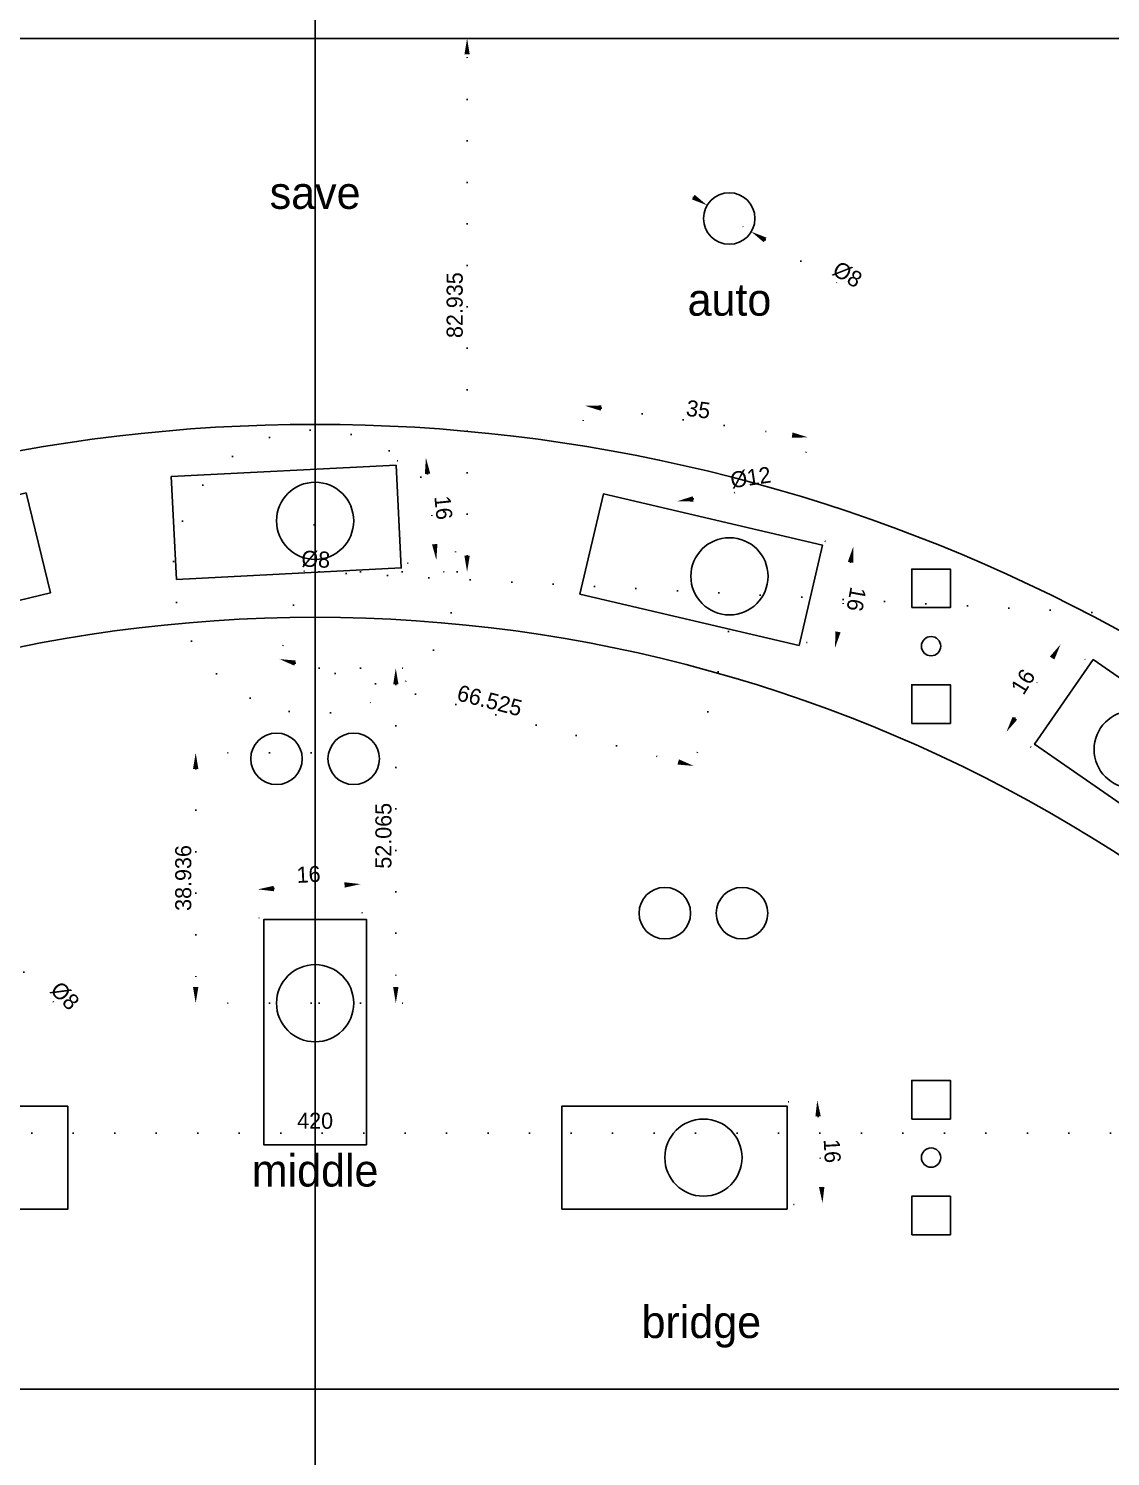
# Model space of a CAD drawing. Header units: millimetres. Extents: x -118 to 1034, y -2217 to 612.
# Drawn here: x 601 to 769.2, y -50.1 to 171.9 of the extents above; entities that cross this region are included whole.
import ezdxf
from ezdxf.enums import TextEntityAlignment as Align

# ---------------------------------------------------------------- set-up
doc = ezdxf.new("R2010")
doc.units = ezdxf.units.MM
doc.linetypes.add('DOTTED', pattern=[6.35, 0, -6.35])
doc.layers.add('Dimensions', color=1, linetype='DOTTED')
doc.layers.add('text', color=5, linetype='Continuous')
doc.layers.add('Holes', color=1, linetype='Continuous', plot=False)
doc.styles.get("Standard").update_dxf_attribs({"font": 'FreeSans.ttf'})
doc.dimstyles.new('ISO-25', dxfattribs={"dimtxt": 2.5, "dimasz": 2.5, "dimexe": 1.25, "dimexo": 0.625, "dimtad": 1, "dimdec": 3, "dimdsep": 46, "dimtxsty": 'Standard', "dimcen": 2.5, "dimadec": 0, "dimazin": 0, "dimtfac": 1, "dimtmove": 0, "dimatfit": 3, "dimfxl": 1, "dimarcsym": 0})

# ---------------------------------------------------------------- blocks, each defined once
blk = doc.blocks.new('*D33')
at = {"layer": 'Defpoints', "color": 0}
for p in [(167.12, -55.48), (194.71, -77.22), (192.68, -79.39)]:
    blk.add_point(p, dxfattribs=at)
at = {"layer": 'Dimensions', "color": 0, "lineweight": -2}
for p, q in [((167.54, -55.03), (170, -52.4)), ((170.97, -55.02), (192.88, -75.52)), ((193.1, -78.94), (195.56, -76.31))]:
    blk.add_line(p, q, dxfattribs=at)
at = {"layer": 'Dimensions', "color": 0}
for points in [[(171.26, -54.72), (170.69, -55.33), (169.15, -53.32)], [(192.6, -75.82), (193.17, -75.21), (194.71, -77.22)]]:
    blk.add_solid(points, dxfattribs=at)
at = {"layer": 'Dimensions', "color": 0, "insert": (183.23, -63.87), "char_height": 2.5, "attachment_point": 5, "rotation": 316.9131}
blk.add_mtext('35', dxfattribs=at)
blk = doc.blocks.new('*D34')
at = {"layer": 'Defpoints', "color": 0}
for p in [(12.58, 8.65), (13.39, -7.33), (18.52, -7.07)]:
    blk.add_point(p, dxfattribs=at)
at = {"layer": 'Dimensions', "color": 0, "lineweight": -2}
for p, q in [((13.2, 8.68), (18.95, 8.97)), ((17.83, 6.41), (18.39, -4.57)), ((14.01, -7.3), (19.76, -7.01))]:
    blk.add_line(p, q, dxfattribs=at)
at = {"layer": 'Dimensions', "color": 0}
for points in [[(18.25, 6.43), (17.41, 6.39), (17.7, 8.91)], [(17.97, -4.59), (18.81, -4.55), (18.52, -7.07)]]:
    blk.add_solid(points, dxfattribs=at)
at = {"layer": 'Dimensions', "color": 0, "insert": (20.02, 1.02), "char_height": 2.5, "attachment_point": 5, "rotation": 272.9103}
blk.add_mtext('16', dxfattribs=at)
blk = doc.blocks.new('*D35')
at = {"layer": 'Defpoints', "color": 0}
for p in [(172.35, -73.69), (183.09, -79.03)]:
    blk.add_point(p, dxfattribs=at)
at = {"layer": 'Dimensions', "color": 0, "lineweight": -2}
blk.add_line((174.58, -74.8), (186.06, -80.5), dxfattribs=at)
at = {"layer": 'Dimensions', "color": 0}
blk.add_solid([(174.77, -74.42), (174.4, -75.17), (172.35, -73.69)], dxfattribs=at)
at = {"layer": 'Dimensions', "color": 0, "insert": (183.81, -77.23), "char_height": 2.5, "attachment_point": 5, "rotation": 333.5748}
blk.add_mtext('%%c12', dxfattribs=at)
blk = doc.blocks.new('*D109')
at = {"layer": 'Defpoints', "color": 0}
for p in [(645.51, 95.36), (709.93, 78.75), (704.38, 57.25)]:
    blk.add_point(p, dxfattribs=at)
at = {"layer": 'Dimensions', "color": 0, "lineweight": -2}
for p, q in [((645.35, 94.75), (639.65, 72.65)), ((709.77, 78.14), (704.07, 56.04)), ((642.39, 73.24), (701.96, 57.88))]:
    blk.add_line(p, q, dxfattribs=at)
at = {"layer": 'Dimensions', "color": 0}
for points in [[(642.49, 73.64), (642.28, 72.84), (639.96, 73.86)], [(701.86, 57.47), (702.07, 58.28), (704.38, 57.25)]]:
    blk.add_solid(points, dxfattribs=at)
at = {"layer": 'Dimensions', "color": 0, "insert": (672.65, 67.41), "char_height": 2.5, "attachment_point": 5, "rotation": 345.5419}
blk.add_mtext('66.525', dxfattribs=at)
blk = doc.blocks.new('*D110')
at = {"layer": 'Defpoints', "color": 0}
for p in [(645.51, 72.43), (645.51, 20.36), (658.05, 20.36)]:
    blk.add_point(p, dxfattribs=at)
at = {"layer": 'Dimensions', "color": 0, "lineweight": -2}
for p, q in [((646.13, 72.43), (659.3, 72.43)), ((658.05, 69.93), (658.05, 22.86)), ((646.13, 20.36), (659.3, 20.36))]:
    blk.add_line(p, q, dxfattribs=at)
at = {"layer": 'Dimensions', "color": 0}
for points in [[(658.47, 69.93), (657.64, 69.93), (658.05, 72.43)], [(657.64, 22.86), (658.47, 22.86), (658.05, 20.36)]]:
    blk.add_solid(points, dxfattribs=at)
at = {"layer": 'Dimensions', "color": 0, "insert": (656.14, 46.39), "char_height": 2.5, "attachment_point": 5, "rotation": 90}
blk.add_mtext('52.065', dxfattribs=at)
blk = doc.blocks.new('*D113')
at = {"layer": 'Defpoints', "color": 0}
for p in [(645.51, 59.3), (626.94, 20.36), (645.51, 20.36)]:
    blk.add_point(p, dxfattribs=at)
at = {"layer": 'Dimensions', "color": 0, "lineweight": -2}
for p, q in [((644.88, 59.3), (625.69, 59.3)), ((626.94, 56.8), (626.94, 22.86)), ((644.88, 20.36), (625.69, 20.36))]:
    blk.add_line(p, q, dxfattribs=at)
at = {"layer": 'Dimensions', "color": 0}
for points in [[(627.35, 56.8), (626.52, 56.8), (626.94, 59.3)], [(626.52, 22.86), (627.35, 22.86), (626.94, 20.36)]]:
    blk.add_solid(points, dxfattribs=at)
at = {"layer": 'Dimensions', "color": 0, "insert": (625.02, 39.83), "char_height": 2.5, "attachment_point": 5, "rotation": 90}
blk.add_mtext('38.936', dxfattribs=at)
blk = doc.blocks.new('*D114')
at = {"layer": 'Defpoints', "color": 0}
for p in [(645.51, 170.36), (669.14, 170.36), (645.51, 87.43)]:
    blk.add_point(p, dxfattribs=at)
at = {"layer": 'Dimensions', "color": 0, "lineweight": -2}
for p, q in [((646.13, 170.36), (670.39, 170.36)), ((669.14, 89.93), (669.14, 167.86)), ((646.13, 87.43), (670.39, 87.43))]:
    blk.add_line(p, q, dxfattribs=at)
at = {"layer": 'Dimensions', "color": 0}
for points in [[(669.55, 167.86), (668.72, 167.86), (669.14, 170.36)], [(668.72, 89.93), (669.55, 89.93), (669.14, 87.43)]]:
    blk.add_solid(points, dxfattribs=at)
at = {"layer": 'Dimensions', "color": 0, "insert": (667.22, 128.89), "char_height": 2.5, "attachment_point": 5, "rotation": 90}
blk.add_mtext('82.935', dxfattribs=at)
blk = doc.blocks.new('*D119')
at = {"layer": 'Defpoints', "color": 0}
for p in [(452.83, 26.43), (645.51, -149.64)]:
    blk.add_point(p, dxfattribs=at)
at = {"layer": 'Dimensions', "color": 0, "lineweight": -2}
for p, q in [((450.98, 28.11), (432.28, 45.2)), ((645.51, -149.64), (452.83, 26.43))]:
    blk.add_line(p, q, dxfattribs=at)
at = {"layer": 'Dimensions', "color": 0}
blk.add_solid([(450.7, 27.8), (451.26, 28.42), (452.83, 26.43)], dxfattribs=at)
at = {"layer": 'Dimensions', "color": 0, "insert": (439.35, 41.34), "char_height": 2.5, "attachment_point": 5, "rotation": 317.5799}
blk.add_mtext('R261.008', dxfattribs=at)
blk = doc.blocks.new('*D120')
at = {"layer": 'Defpoints', "color": 0}
for p in [(435.51, -10.22), (645.51, -149.64)]:
    blk.add_point(p, dxfattribs=at)
at = {"layer": 'Dimensions', "color": 0, "lineweight": -2}
for p, q in [((433.42, -8.84), (412.32, 5.17)), ((645.51, -149.64), (435.51, -10.22))]:
    blk.add_line(p, q, dxfattribs=at)
at = {"layer": 'Dimensions', "color": 0}
blk.add_solid([(433.19, -9.19), (433.66, -8.49), (435.51, -10.22)], dxfattribs=at)
at = {"layer": 'Dimensions', "color": 0, "insert": (419.9, 2.44), "char_height": 2.5, "attachment_point": 5, "rotation": 326.4203}
blk.add_mtext('R252.065', dxfattribs=at)
blk = doc.blocks.new('*D121')
at = {"layer": 'Defpoints', "color": 0}
for p in [(488.72, -5.37), (645.51, -149.64)]:
    blk.add_point(p, dxfattribs=at)
at = {"layer": 'Dimensions', "color": 0, "lineweight": -2}
blk.add_line((490.56, -7.06), (509.2, -24.21), dxfattribs=at)
at = {"layer": 'Dimensions', "color": 0}
blk.add_solid([(490.84, -6.75), (490.28, -7.37), (488.72, -5.37)], dxfattribs=at)
at = {"layer": 'Dimensions', "color": 0, "insert": (504.74, -17.51), "char_height": 2.5, "attachment_point": 5, "rotation": 317.38}
blk.add_mtext('R213.065', dxfattribs=at)
blk = doc.blocks.new('*D122')
at = {"layer": 'Defpoints', "color": 0}
for p in [(486.39, 26.09), (645.51, -149.64)]:
    blk.add_point(p, dxfattribs=at)
at = {"layer": 'Dimensions', "color": 0, "lineweight": -2}
blk.add_line((488.06, 24.24), (505.06, 5.46), dxfattribs=at)
at = {"layer": 'Dimensions', "color": 0}
blk.add_solid([(488.37, 24.51), (487.76, 23.96), (486.39, 26.09)], dxfattribs=at)
at = {"layer": 'Dimensions', "color": 0, "insert": (501.24, 12.54), "char_height": 2.5, "attachment_point": 5, "rotation": 312.1605}
blk.add_mtext('R237.065', dxfattribs=at)
blk = doc.blocks.new('*D123')
at = {"layer": 'Defpoints', "color": 0}
for p in [(435.51, 167.36), (855.51, 167.36), (435.51, 0.15)]:
    blk.add_point(p, dxfattribs=at)
at = {"layer": 'Dimensions', "color": 0, "lineweight": -2}
for p, q in [((435.51, 166.73), (435.51, -1.1)), ((855.51, 166.73), (855.51, -1.1)), ((853.01, 0.15), (438.01, 0.15))]:
    blk.add_line(p, q, dxfattribs=at)
at = {"layer": 'Dimensions', "color": 0}
for points in [[(438.01, 0.57), (438.01, -0.27), (435.51, 0.15)], [(853.01, -0.27), (853.01, 0.57), (855.51, 0.15)]]:
    blk.add_solid(points, dxfattribs=at)
at = {"layer": 'Dimensions', "color": 0, "insert": (645.51, 2.07), "char_height": 2.5, "attachment_point": 5}
blk.add_mtext('420', dxfattribs=at)
blk = doc.blocks.new('Square hole unit')
for points in [[(-3, 6), (-3, 12), (3, 12), (3, 6)], [(-3, -12), (-3, -6), (3, -6), (3, -12)]]:
    blk.add_lwpolyline(points, close=True)
blk.add_circle((0, 0), 1.5)
blk = doc.blocks.new('*D139')
at = {"layer": 'Defpoints', "color": 0}
for p in [(588.25, 37.2), (593.89, 31.52)]:
    blk.add_point(p, dxfattribs=at)
at = {"layer": 'Dimensions', "color": 0, "lineweight": -2}
for p, q in [((586.49, 38.97), (584.72, 40.74)), ((588.25, 37.2), (593.89, 31.52)), ((595.65, 29.75), (607, 18.35))]:
    blk.add_line(p, q, dxfattribs=at)
at = {"layer": 'Dimensions', "color": 0}
for points in [[(586.19, 38.67), (586.78, 39.26), (588.25, 37.2)], [(595.95, 30.05), (595.36, 29.46), (593.89, 31.52)]]:
    blk.add_solid(points, dxfattribs=at)
at = {"layer": 'Dimensions', "color": 0, "insert": (606.59, 21.5), "char_height": 2.5, "attachment_point": 5, "rotation": 314.8538}
blk.add_mtext('%%c8', dxfattribs=at)
blk = doc.blocks.new('*D146')
at = {"layer": 'Defpoints', "color": 0}
for p in [(807.4, 78.96), (815.39, 78.54)]:
    blk.add_point(p, dxfattribs=at)
at = {"layer": 'Dimensions', "color": 0, "lineweight": -2}
for p, q in [((804.9, 79.09), (642.99, 87.56)), ((815.39, 78.54), (807.4, 78.96)), ((817.89, 78.41), (820.38, 78.28))]:
    blk.add_line(p, q, dxfattribs=at)
at = {"layer": 'Dimensions', "color": 0}
for points in [[(804.88, 78.67), (804.93, 79.51), (807.4, 78.96)], [(817.91, 78.83), (817.87, 77.99), (815.39, 78.54)]]:
    blk.add_solid(points, dxfattribs=at)
at = {"layer": 'Dimensions', "color": 0, "insert": (645.61, 89.35), "char_height": 2.5, "attachment_point": 5, "rotation": 357.0065}
blk.add_mtext('%%c8', dxfattribs=at)
blk = doc.blocks.new('*D147')
at = {"layer": 'Defpoints', "color": 0}
for p in [(706.46, 144.41), (713.33, 140.31)]:
    blk.add_point(p, dxfattribs=at)
at = {"layer": 'Dimensions', "color": 0, "lineweight": -2}
for p, q in [((704.31, 145.69), (702.16, 146.97)), ((706.46, 144.41), (713.33, 140.31)), ((715.48, 139.03), (729.45, 130.7))]:
    blk.add_line(p, q, dxfattribs=at)
at = {"layer": 'Dimensions', "color": 0}
for points in [[(704.1, 145.33), (704.52, 146.05), (706.46, 144.41)], [(715.69, 139.39), (715.26, 138.67), (713.33, 140.31)]]:
    blk.add_solid(points, dxfattribs=at)
at = {"layer": 'Dimensions', "color": 0, "insert": (728.27, 133.65), "char_height": 2.5, "attachment_point": 5, "rotation": 329.1992}
blk.add_mtext('%%c8', dxfattribs=at)
blk = doc.blocks.new('footswitch')
blk.add_lwpolyline([(-22, -8), (-22, 8), (13, 8), (13, -8)], close=True)
blk.add_circle((0, 0), 6)
at = {"layer": 'Dimensions'}
dim = blk.add_linear_dim(base=(13, 10.9706), p1=(-22, 8), p2=(13, 8), dimstyle='ISO-25', dxfattribs=at)
dim.commit()
dim.dimension.update_dxf_attribs({"geometry": '*D33', "text_midpoint": (-4.5, 12.8857)})
dim = blk.add_linear_dim(base=(18.1337, -8), p1=(13, 8), p2=(13, -8), angle=90, dimstyle='ISO-25', dxfattribs=at)
dim.commit()
dim.dimension.update_dxf_attribs({"geometry": '*D34', "text_midpoint": (16.2186, 0)})
dim = blk.add_diameter_dim_2p(p1=(5.7481, 1.7203), p2=(-5.7481, -1.7203), dimstyle='ISO-25', dxfattribs=at)
dim.commit()
dim.dimension.update_dxf_attribs({"geometry": '*D35', "text_midpoint": (5.6006, 1.6762), "dimtype": 163})

msp = doc.modelspace()

# ---------------------------------------------------------------- linework, layer by layer
msp.add_xline((645.5074, -1622.6069), (0, 1))
msp.add_lwpolyline([(435.5074, -36.6403), (435.5074, 167.3597, -0.41421356), (438.5074, 170.3597), (852.5074, 170.3597, -0.41421356), (855.5074, 167.3597), (855.5074, -36.6403, -0.41421356), (852.5074, -39.6403), (438.5074, -39.6403, -0.41421356)], format="xyb", close=True)
for radius, start, end in [(260, 36.128927, 143.871073), (230, 28.571878, 151.428122)]:
    msp.add_arc((645.5074, -149.6403), radius, start, end)
at = {"layer": 'Dimensions'}
msp.add_circle((645.5074, 87.425), 22.0654, dxfattribs=at)
at = {"layer": 'Holes'}
for centre in [(709.8936, 142.3597), (639.5074, 58.3597), (651.5074, 58.3597), (699.8845, 34.3597), (711.8845, 34.3597)]:
    msp.add_circle(centre, 4, dxfattribs=at)

# ---------------------------------------------------------------- block references
for p, rotation in [((772.6246, 59.8022), 145.3265400603496), ((645.5074, 20.3597), 90), ((518.3901, 59.8022), 35.03029679330285), ((581.0818, 86.7372), 193.6154682171589), ((645.5074, 95.3597), 2.910252467942109), ((709.9329, 86.7372), 346.8394289291243), ((585.0705, -3.6403), 180)]:
    msp.add_blockref('footswitch', p, dxfattribs=dict(at, rotation=rotation))
for name, p in [('Square hole unit', (741.2788, 75.8654)), ('footswitch', (705.8845, -3.6403)), ('Square hole unit', (741.2788, -3.6403))]:
    msp.add_blockref(name, p, dxfattribs=at)

# ---------------------------------------------------------------- texts
at = {"layer": 'text'}
for s, p in [('save', (645.5074, 142.3597)), ('auto', (709.9329, 125.7497)), ('middle', (645.5074, -9.6403)), ('bridge', (705.5613, -33.1922))]:
    msp.add_text(s, height=5, dxfattribs=at).set_placement(p, align=Align.BOTTOM_CENTER)

# ---------------------------------------------------------------- dimensions: what is measured, and where the dimension line sits
at = {"layer": 'Dimensions'}
for base, p1, p2, angle, picture, middle in [((669.138, 170.3597), (645.5074, 87.425), (645.5074, 170.3597), 90, '*D114', (667.2229, 128.8923)), ((658.0529, 20.3597), (645.5074, 72.425), (645.5074, 20.3597), 90, '*D110', (656.1378, 46.3923)), ((626.938, 20.3597), (645.5074, 59.2957), (645.5074, 20.3597), 90, '*D113', (625.0228, 39.8277)), ((663.747, -2129.0388), (657.8075, -2113.3201), (658.6199, -2129.2994), 92.910252, '*D34', (665.2535, -2120.9519)), ((725.492, -2142.5108), (724.136, -2125.7622), (720.4931, -2141.342), 76.839429, '*D34', (725.4486, -2134.2849)), ((762.6123, -2141.0133), (757.732, -2157.0924), (766.8343, -2143.9339), 235.32654, '*D34', (756.4861, -2146.5031)), ((831.2322, -2217.0881), (838.4126, -2201.8961), (827.4829, -2213.5812), 46.913066, '*D34', (835.2984, -2209.9373)), ((725.492, -1882.5108), (724.136, -1865.7622), (720.4931, -1881.342), 76.839429, '*D34', (725.4486, -1874.2849)), ((762.6123, -1881.0133), (757.732, -1897.0924), (766.8343, -1883.9339), 235.32654, '*D34', (756.4861, -1886.5031)), ((831.2322, -1957.0881), (838.4126, -1941.8961), (827.4829, -1953.5812), 46.913066, '*D34', (835.2984, -1949.9373)), ((663.747, -1869.0388), (657.8075, -1853.3201), (658.6199, -1869.2994), 92.910252, '*D34', (665.2535, -1860.9519)), ((663.747, -1609.0388), (657.8075, -1593.3201), (658.6199, -1609.2994), 92.910252, '*D34', (665.2535, -1600.9519)), ((725.492, -1622.5108), (724.136, -1605.7622), (720.4931, -1621.342), 76.839429, '*D34', (725.4486, -1614.2849)), ((762.6123, -1621.0133), (757.732, -1637.0924), (766.8343, -1623.9339), 235.32654, '*D34', (756.4861, -1626.5031)), ((831.2322, -1697.0881), (838.4126, -1681.8961), (827.4829, -1693.5812), 46.913066, '*D34', (835.2984, -1689.9373)), ((663.747, -1349.0388), (657.8075, -1333.3201), (658.6199, -1349.2994), 92.910252, '*D34', (665.2535, -1340.9519)), ((725.492, -1362.5108), (724.136, -1345.7622), (720.4931, -1361.342), 76.839429, '*D34', (725.4486, -1354.2849)), ((762.6123, -1361.0133), (757.732, -1377.0924), (766.8343, -1363.9339), 235.32654, '*D34', (756.4861, -1366.5031)), ((831.2322, -1437.0881), (838.4126, -1421.8961), (827.4829, -1433.5812), 46.913066, '*D34', (835.2984, -1429.9373)), ((663.747, -1089.0388), (657.8075, -1073.3201), (658.6199, -1089.2994), 92.910252, '*D34', (665.2535, -1080.9519)), ((725.492, -1102.5108), (724.136, -1085.7622), (720.4931, -1101.342), 76.839429, '*D34', (725.4486, -1094.2849)), ((762.6123, -1101.0133), (757.732, -1117.0924), (766.8343, -1103.9339), 235.32654, '*D34', (756.4861, -1106.5031)), ((831.2322, -1177.0881), (838.4126, -1161.8961), (827.4829, -1173.5812), 46.913066, '*D34', (835.2984, -1169.9373)), ((663.747, -829.0388), (657.8075, -813.3201), (658.6199, -829.2994), 92.910252, '*D34', (665.2535, -820.9519)), ((725.492, -842.5108), (724.136, -825.7622), (720.4931, -841.342), 76.839429, '*D34', (725.4486, -834.2849)), ((762.6123, -841.0133), (757.732, -857.0924), (766.8343, -843.9339), 235.32654, '*D34', (756.4861, -846.5031)), ((831.2322, -917.0881), (838.4126, -901.8961), (827.4829, -913.5812), 46.913066, '*D34', (835.2984, -909.9373)), ((663.747, -656.7707), (657.8075, -641.052), (658.6199, -657.0313), 92.910252, '*D34', (665.2535, -648.6838)), ((725.492, -670.2427), (724.136, -653.4941), (720.4931, -669.0739), 76.839429, '*D34', (725.4486, -662.0168)), ((762.6123, -668.7453), (757.732, -684.8243), (766.8343, -671.6658), 235.32654, '*D34', (756.4861, -674.235)), ((831.2322, -744.82), (838.4126, -729.628), (827.4829, -741.3131), 46.913066, '*D34', (835.2984, -737.6692)), ((663.747, -481.6443), (657.8075, -465.9256), (658.6199, -481.905), 92.910252, '*D34', (665.2535, -473.5574)), ((725.492, -495.1163), (724.136, -478.3677), (720.4931, -493.9475), 76.839429, '*D34', (725.4486, -486.8904)), ((762.6123, -493.6189), (757.732, -509.698), (766.8343, -496.5394), 235.32654, '*D34', (756.4861, -499.1086)), ((831.2322, -569.6936), (838.4126, -554.5016), (827.4829, -566.1867), 46.913066, '*D34', (835.2984, -562.5428)), ((725.492, -328.3956), (724.136, -311.647), (720.4931, -327.2267), 76.839429, '*D34', (725.4486, -320.1697)), ((762.6123, -326.8981), (757.732, -342.9772), (766.8343, -329.8187), 235.32654, '*D34', (756.4861, -332.3878)), ((831.2322, -402.9728), (838.4126, -387.7808), (827.4829, -399.4659), 46.913066, '*D34', (835.2984, -395.822)), ((663.747, -314.9235), (657.8075, -299.2048), (658.6199, -315.1842), 92.910252, '*D34', (665.2535, -306.8366)), ((663.747, -148.3544), (657.8075, -132.6357), (658.6199, -148.6151), 92.910252, '*D34', (665.2535, -140.2675)), ((725.492, -161.8265), (724.136, -145.0778), (720.4931, -160.6576), 76.839429, '*D34', (725.4486, -153.6005)), ((762.6123, -160.329), (757.732, -176.4081), (766.8343, -163.2496), 235.32654, '*D34', (756.4861, -165.8187)), ((831.2322, -236.4037), (838.4126, -221.2117), (827.4829, -232.8968), 46.913066, '*D34', (835.2984, -229.2529))]:
    dim = msp.add_linear_dim(base=base, p1=p1, p2=p2, angle=angle, dimstyle='ISO-25', dxfattribs=at)
    dim.commit()
    dim.dimension.update_dxf_attribs({"geometry": picture, "text_midpoint": middle})
dim = msp.add_linear_dim(base=(435.5074, 0.1505), p1=(855.5074, 167.3597), p2=(435.5074, 167.3597), dimstyle='ISO-25', dxfattribs=at)
dim.commit()
dim.dimension.update_dxf_attribs({"geometry": '*D123', "text_midpoint": (645.5074, 2.0657)})
for p1, p2, picture, middle in [((706.4578, 144.4079), (713.3294, 140.3114), '*D147', (727.2835, 131.9929)), ((815.3904, 78.5412), (807.4013, 78.959), '*D146', (645.5074, 87.425)), ((588.2493, 37.1953), (593.8917, 31.524), '*D139', (605.2189, 20.1389))]:
    dim = msp.add_diameter_dim_2p(p1=p1, p2=p2, dimstyle='ISO-25', dxfattribs=at)
    dim.commit()
    dim.dimension.update_dxf_attribs({"geometry": picture, "text_midpoint": middle, "dimtype": 163})
dim = msp.add_aligned_dim(p1=(645.5074, 95.3597), p2=(709.9259, 78.7501), distance=-22.199, dimstyle='ISO-25', dxfattribs=at)
dim.commit()
dim.dimension.update_dxf_attribs({"geometry": '*D109', "text_midpoint": (672.6523, 67.4134)})
for mpoint, picture, middle in [((452.8267, 26.4255), '*D119', (438.0555, 39.9229)), ((486.3866, 26.0884), '*D122', (499.817, 11.2562)), ((435.5074, -10.2238), '*D120', (418.8373, 0.8432)), ((488.7208, -5.3669), '*D121', (503.4448, -18.9157))]:
    dim = msp.add_radius_dim(center=(645.5074, -149.6403), mpoint=mpoint, dimstyle='ISO-25', dxfattribs=at)
    dim.commit()
    dim.dimension.update_dxf_attribs({"geometry": picture, "text_midpoint": middle, "dimtype": 164})

doc.saveas('drawing.dxf')
